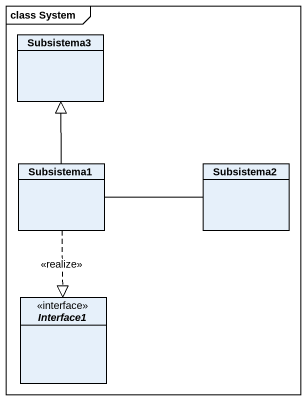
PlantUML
@startuml
mainframe class System
hide circle
hide empty members
class Subsistema3
class Subsistema1
class Subsistema2
interface Interface1 <<interface>>
Subsistema1 -up-|> Subsistema3
Subsistema1 -right- Subsistema2
Subsistema1 ..|> Interface1 : <<realize>>
@enduml
